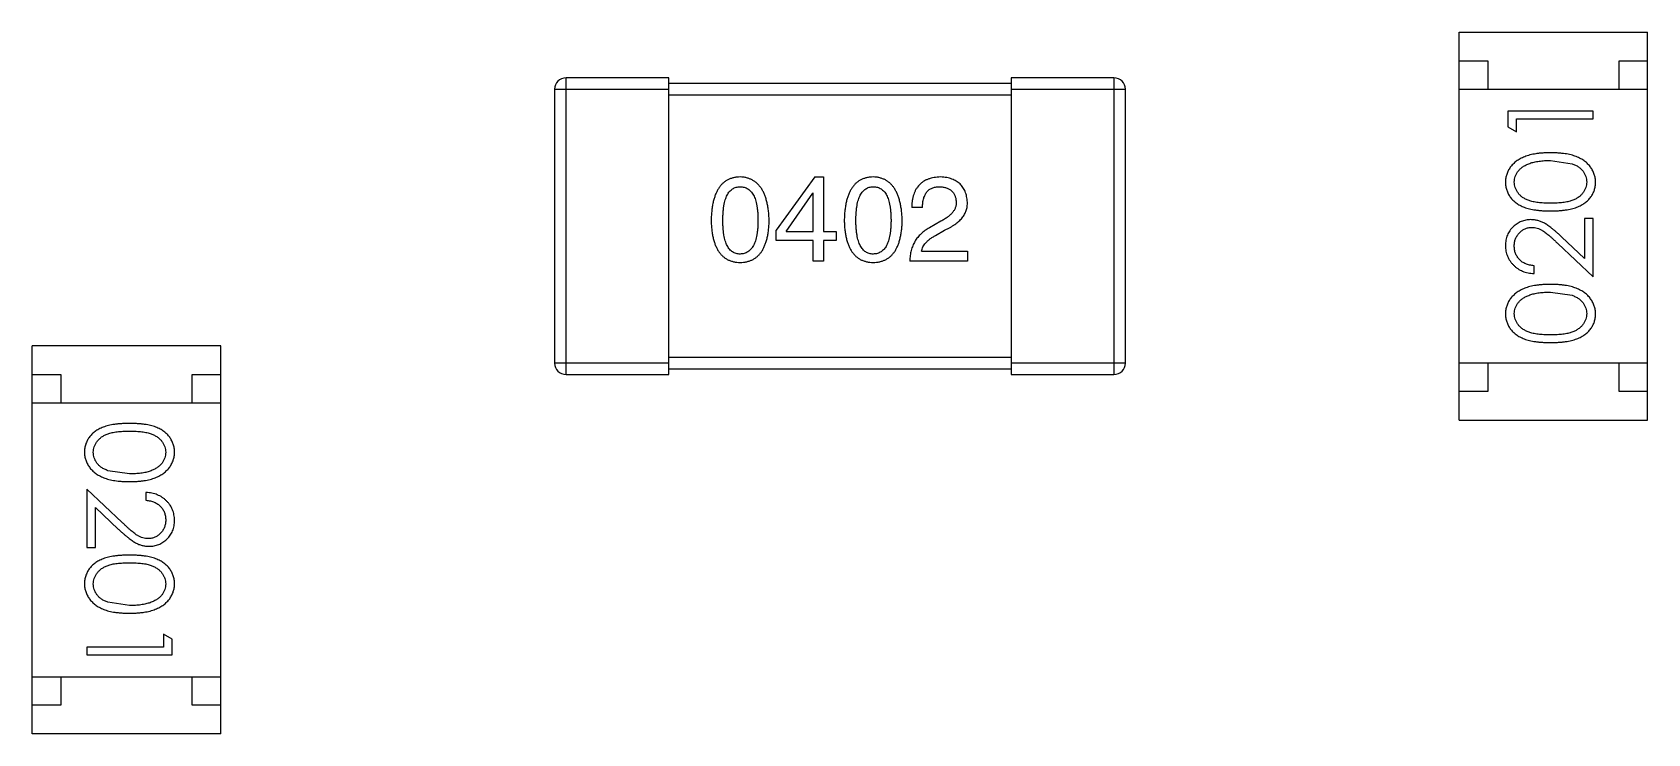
# Model space of a CAD drawing. Header units: inches. Extents: x 4.1 to 94, y -51.8 to -2.2.
# Drawn here: x 77.339 to 80.169, y -33.155 to -31.925 of the extents above; entities that cross this region are included whole.
import ezdxf

# ---------------------------------------------------------------- set-up
doc = ezdxf.new("R2010")
doc.units = ezdxf.units.IN
doc.header["$LTSCALE"] = 1.21
doc.header["$MEASUREMENT"] = 0
doc.layers.get('0').update_dxf_attribs({"linetype": 'CONTINUOUS'})

msp = doc.modelspace()

# ---------------------------------------------------------------- linework, layer by layer
at = {"color": 7, "linetype": 'Continuous'}
for p, q in [((79.8392, -31.9252), (80.1692, -31.9252)), ((79.8392, -32.6052), (79.8392, -31.9252)), ((80.1692, -32.6052), (80.1692, -31.9252)), ((79.8392, -31.9752), (79.8892, -31.9752)), ((79.8892, -31.9752), (79.8892, -32.0252)), ((80.1192, -31.9752), (80.1692, -31.9752)), ((80.1192, -32.0252), (80.1192, -31.9752)), ((78.4542, -32.0051), (78.2742, -32.0051)), ((78.2742, -32.5251), (78.2742, -32.0051)), ((78.4542, -32.5251), (78.4542, -32.0051)), ((79.2342, -32.0051), (79.0542, -32.0051)), ((79.0542, -32.0051), (79.0542, -32.5251)), ((79.2342, -32.0051), (79.2342, -32.5251)), ((78.2542, -32.0251), (78.4542, -32.0251)), ((78.2542, -32.0251), (78.2542, -32.5051)), ((79.0542, -32.0151), (78.4542, -32.0151)), ((78.4542, -32.0351), (79.0542, -32.0351)), ((79.0542, -32.0251), (79.2542, -32.0251)), ((79.2542, -32.5051), (79.2542, -32.0251)), ((80.1692, -32.0252), (79.8392, -32.0252)), ((80.074, -32.0634), (79.924, -32.0634)), ((79.924, -32.0634), (79.924, -32.0911)), ((80.074, -32.0768), (80.074, -32.0634)), ((79.924, -32.0911), (79.9394, -32.0999)), ((79.9394, -32.0768), (80.074, -32.0768)), ((79.9394, -32.0999), (79.9394, -32.0768)), ((79.999, -32.1499), (80.0367, -32.1556)), ((78.7098, -32.1788), (78.6426, -32.2722)), ((78.7098, -32.1788), (78.7253, -32.1788)), ((78.7253, -32.1788), (78.7253, -32.2747)), ((78.6598, -32.2747), (78.7065, -32.2075)), ((78.7073, -32.2075), (78.7065, -32.2075)), ((78.7073, -32.2747), (78.7073, -32.2075)), ((78.8987, -32.2321), (78.8798, -32.2321)), ((78.9306, -32.2566), (78.911, -32.2681)), ((80.074, -32.2518), (80.0586, -32.2518)), ((80.0586, -32.2518), (80.0586, -32.3216)), ((80.074, -32.3537), (80.074, -32.2518)), ((78.6426, -32.2903), (78.6426, -32.2722)), ((78.7073, -32.2903), (78.6426, -32.2903)), ((78.6598, -32.2747), (78.7073, -32.2747)), ((78.7073, -32.3263), (78.7073, -32.2903)), ((78.7253, -32.2747), (78.7475, -32.2747)), ((78.7475, -32.2903), (78.7253, -32.2903)), ((78.7253, -32.2903), (78.7253, -32.3263)), ((78.7475, -32.2747), (78.7475, -32.2903)), ((78.9216, -32.2812), (78.9372, -32.2722)), ((80.0586, -32.3216), (80.0185, -32.2841)), ((78.897, -32.3091), (78.9773, -32.3091)), ((78.9773, -32.3091), (78.9773, -32.3263)), ((80.0119, -32.2956), (80.074, -32.3537)), ((78.7253, -32.3263), (78.7073, -32.3263)), ((78.9773, -32.3263), (78.8765, -32.3263)), ((79.9701, -32.348), (79.9701, -32.3345)), ((79.999, -32.3807), (80.0367, -32.3863)), ((77.6691, -32.475), (77.3391, -32.475)), ((77.3391, -33.155), (77.3391, -32.475)), ((77.6691, -33.155), (77.6691, -32.475)), ((78.4542, -32.5051), (78.2542, -32.5051)), ((79.0542, -32.4951), (78.4542, -32.4951)), ((78.4542, -32.5151), (79.0542, -32.5151)), ((79.2542, -32.5051), (79.0542, -32.5051)), ((80.1692, -32.5052), (79.8392, -32.5052)), ((79.8892, -32.5052), (79.8892, -32.5552)), ((80.1192, -32.5552), (80.1192, -32.5052)), ((77.3391, -32.525), (77.3891, -32.525)), ((77.3891, -32.525), (77.3891, -32.575)), ((77.6191, -32.525), (77.6691, -32.525)), ((77.6191, -32.575), (77.6191, -32.525)), ((78.2742, -32.5251), (78.4542, -32.5251)), ((79.0542, -32.5251), (79.2342, -32.5251)), ((77.3391, -32.575), (77.6691, -32.575)), ((79.8892, -32.5552), (79.8392, -32.5552)), ((80.1692, -32.5552), (80.1192, -32.5552)), ((79.8392, -32.6052), (80.1692, -32.6052)), ((77.5094, -32.6995), (77.4717, -32.6938)), ((77.4965, -32.7846), (77.4344, -32.7264)), ((77.4344, -32.7264), (77.4344, -32.8284)), ((77.5382, -32.7322), (77.5382, -32.7457)), ((77.4498, -32.7586), (77.4898, -32.7961)), ((77.4498, -32.8284), (77.4498, -32.7586)), ((77.4344, -32.8284), (77.4498, -32.8284)), ((77.5094, -32.9303), (77.4717, -32.9246)), ((77.5844, -32.9891), (77.569, -32.9803)), ((77.569, -32.9803), (77.569, -33.0034)), ((77.5844, -33.0168), (77.5844, -32.9891)), ((77.569, -33.0034), (77.4344, -33.0034)), ((77.4344, -33.0034), (77.4344, -33.0168)), ((77.4344, -33.0168), (77.5844, -33.0168)), ((77.3391, -33.055), (77.6691, -33.055)), ((77.3891, -33.055), (77.3891, -33.105)), ((77.6191, -33.105), (77.6191, -33.055)), ((77.3891, -33.105), (77.3391, -33.105)), ((77.6691, -33.105), (77.6191, -33.105)), ((77.6691, -33.155), (77.3391, -33.155))]:
    msp.add_line(p, q, dxfattribs=at)
for centre, start, end in [((78.2742, -32.0251), 90, 180), ((79.2342, -32.0251), 0, 90), ((78.2742, -32.5051), 180, 270), ((79.2342, -32.5051), 270, 0)]:
    msp.add_arc(centre, 0.02, start, end, dxfattribs=at)
for points, knots in [([(79.999, -32.1364), (79.9967, -32.1365), (79.9922, -32.1365), (79.9857, -32.1368), (79.9795, -32.1373), (79.9736, -32.1381), (79.9681, -32.139), (79.963, -32.1402), (79.9583, -32.1416), (79.9538, -32.1432), (79.9498, -32.145), (79.9459, -32.1469), (79.9424, -32.1491), (79.9391, -32.1513), (79.936, -32.1537), (79.9333, -32.1563), (79.9307, -32.159), (79.9285, -32.1619), (79.9265, -32.1649), (79.9248, -32.1679), (79.9234, -32.1711), (79.9222, -32.1744), (79.9212, -32.1777), (79.9206, -32.1811), (79.9202, -32.1846), (79.9201, -32.187), (79.9201, -32.1882)], [0, 0, 0, 0, 0.065278, 0.127205, 0.186168, 0.241675, 0.294115, 0.343609, 0.390387, 0.434463, 0.476646, 0.517002, 0.555936, 0.593716, 0.630057, 0.665601, 0.700745, 0.734917, 0.768681, 0.802087, 0.834849, 0.867433, 0.900138, 0.932806, 0.966212, 1, 1, 1, 1]), ([(79.9355, -32.1878), (79.9356, -32.1861), (79.9358, -32.1828), (79.937, -32.178), (79.9392, -32.1733), (79.9415, -32.1696), (79.9438, -32.1667), (79.9458, -32.1647), (79.948, -32.1627), (79.9505, -32.1609), (79.9532, -32.1592), (79.9561, -32.1577), (79.9593, -32.1562), (79.9627, -32.1549), (79.9664, -32.1537), (79.9703, -32.1527), (79.9745, -32.1518), (79.9789, -32.1511), (79.9836, -32.1506), (79.9885, -32.1501), (79.9936, -32.15), (79.9972, -32.1499), (79.999, -32.1499)], [0, 0, 0, 0, 0.059689, 0.119507, 0.181075, 0.246162, 0.279894, 0.314468, 0.350403, 0.387474, 0.426147, 0.466624, 0.508745, 0.553328, 0.600058, 0.649177, 0.700552, 0.754894, 0.811825, 0.871514, 0.934319, 1, 1, 1, 1]), ([(80.0778, -32.1882), (80.0778, -32.187), (80.0778, -32.1846), (80.0773, -32.1811), (80.0767, -32.1777), (80.0757, -32.1743), (80.0745, -32.1711), (80.0731, -32.1679), (80.0713, -32.1648), (80.0693, -32.1618), (80.0671, -32.1589), (80.0645, -32.1562), (80.0618, -32.1536), (80.0587, -32.1512), (80.0554, -32.1489), (80.0519, -32.1468), (80.0481, -32.1449), (80.044, -32.1431), (80.0396, -32.1415), (80.0349, -32.1402), (80.0298, -32.139), (80.0243, -32.138), (80.0185, -32.1374), (80.0123, -32.1368), (80.0058, -32.1365), (80.0013, -32.1365), (79.999, -32.1364)], [0, 0, 0, 0, 0.033824, 0.067298, 0.10028, 0.133019, 0.165736, 0.198792, 0.232372, 0.266409, 0.301016, 0.336196, 0.371972, 0.408574, 0.446394, 0.485225, 0.525372, 0.567224, 0.611081, 0.65775, 0.70702, 0.759235, 0.814484, 0.873227, 0.934937, 1, 1, 1, 1]), ([(78.5793, -32.1788), (78.5773, -32.1789), (78.5734, -32.179), (78.5678, -32.18), (78.5625, -32.1816), (78.5576, -32.1837), (78.5531, -32.1865), (78.5489, -32.1898), (78.5452, -32.1937), (78.5418, -32.1983), (78.5388, -32.2034), (78.5362, -32.209), (78.534, -32.2153), (78.5321, -32.2221), (78.5306, -32.2295), (78.5295, -32.2375), (78.5287, -32.246), (78.5285, -32.252), (78.5284, -32.255)], [0, 0, 0, 0, 0.057911, 0.113262, 0.165956, 0.217443, 0.268511, 0.319665, 0.372, 0.426129, 0.483365, 0.543779, 0.607756, 0.676562, 0.749704, 0.827713, 0.911177, 1, 1, 1, 1]), ([(78.6301, -32.255), (78.6299, -32.252), (78.6297, -32.2461), (78.6288, -32.2377), (78.6276, -32.2298), (78.6261, -32.2224), (78.6242, -32.2156), (78.6219, -32.2094), (78.6193, -32.2038), (78.6163, -32.1987), (78.6129, -32.1942), (78.6092, -32.1902), (78.6051, -32.1868), (78.6006, -32.184), (78.5958, -32.1819), (78.5906, -32.1802), (78.585, -32.1791), (78.5812, -32.1789), (78.5793, -32.1788)], [0, 0, 0, 0, 0.088475, 0.171606, 0.249595, 0.322626, 0.391327, 0.455765, 0.516374, 0.573675, 0.628522, 0.681161, 0.732559, 0.783563, 0.83504, 0.887639, 0.942585, 1, 1, 1, 1]), ([(78.8124, -32.1788), (78.8104, -32.1789), (78.8065, -32.179), (78.8009, -32.18), (78.7957, -32.1816), (78.7908, -32.1837), (78.7862, -32.1865), (78.7821, -32.1898), (78.7783, -32.1937), (78.775, -32.1983), (78.772, -32.2034), (78.7694, -32.209), (78.7671, -32.2153), (78.7653, -32.2221), (78.7638, -32.2295), (78.7627, -32.2375), (78.7619, -32.246), (78.7617, -32.252), (78.7616, -32.255)], [0, 0, 0, 0, 0.057911, 0.113262, 0.165956, 0.217443, 0.268511, 0.319665, 0.372, 0.426129, 0.483365, 0.543779, 0.607756, 0.676562, 0.749704, 0.827713, 0.911177, 1, 1, 1, 1]), ([(78.8632, -32.255), (78.8631, -32.252), (78.8628, -32.2461), (78.862, -32.2377), (78.8608, -32.2298), (78.8592, -32.2224), (78.8573, -32.2156), (78.8551, -32.2094), (78.8524, -32.2038), (78.8494, -32.1987), (78.8461, -32.1942), (78.8423, -32.1902), (78.8382, -32.1868), (78.8338, -32.184), (78.8289, -32.1819), (78.8237, -32.1802), (78.8182, -32.1791), (78.8144, -32.1789), (78.8124, -32.1788)], [0, 0, 0, 0, 0.088475, 0.171606, 0.249595, 0.322626, 0.391327, 0.455765, 0.516374, 0.573675, 0.628522, 0.681161, 0.732559, 0.783563, 0.83504, 0.887639, 0.942585, 1, 1, 1, 1]), ([(78.9306, -32.1788), (78.9286, -32.1789), (78.9247, -32.1791), (78.919, -32.1799), (78.9137, -32.181), (78.9087, -32.1826), (78.9042, -32.1846), (78.9, -32.1869), (78.8962, -32.1897), (78.8929, -32.1929), (78.8899, -32.1964), (78.8872, -32.2004), (78.885, -32.2047), (78.8832, -32.2094), (78.8817, -32.2145), (78.8807, -32.22), (78.88, -32.2259), (78.8799, -32.23), (78.8798, -32.2321)], [0, 0, 0, 0, 0.07282, 0.141057, 0.2062, 0.267672, 0.326735, 0.383519, 0.439188, 0.494454, 0.549628, 0.605958, 0.66397, 0.72402, 0.787502, 0.854127, 0.925065, 1, 1, 1, 1]), ([(78.9773, -32.223), (78.9772, -32.2213), (78.9769, -32.218), (78.9761, -32.2133), (78.975, -32.2088), (78.9736, -32.2046), (78.9718, -32.2008), (78.9697, -32.1972), (78.9673, -32.1939), (78.9645, -32.191), (78.9614, -32.1884), (78.9579, -32.1861), (78.9542, -32.1841), (78.9501, -32.1824), (78.9457, -32.181), (78.941, -32.1799), (78.9359, -32.1792), (78.9324, -32.1789), (78.9306, -32.1788)], [0, 0, 0, 0, 0.070688, 0.137741, 0.201612, 0.262778, 0.321223, 0.378455, 0.434411, 0.490146, 0.546362, 0.603392, 0.662208, 0.723401, 0.787372, 0.85442, 0.925153, 1, 1, 1, 1]), ([(80.0367, -32.1556), (80.0377, -32.156), (80.0398, -32.1567), (80.0427, -32.1581), (80.0454, -32.1595), (80.048, -32.1611), (80.0503, -32.1629), (80.0524, -32.1647), (80.0543, -32.1667), (80.0566, -32.1695), (80.0589, -32.1732), (80.0609, -32.1779), (80.0622, -32.1828), (80.0624, -32.1861), (80.0624, -32.1878)], [0, 0, 0, 0, 0.075949, 0.148549, 0.218996, 0.286119, 0.351826, 0.416074, 0.478265, 0.540325, 0.660405, 0.774606, 0.887187, 1, 1, 1, 1]), ([(78.5489, -32.255), (78.549, -32.2526), (78.549, -32.248), (78.5494, -32.2413), (78.5499, -32.2351), (78.5507, -32.2293), (78.5518, -32.224), (78.5531, -32.2191), (78.5546, -32.2147), (78.5564, -32.2108), (78.5584, -32.2073), (78.5607, -32.2043), (78.5632, -32.2017), (78.5659, -32.1996), (78.5689, -32.198), (78.5722, -32.1968), (78.5756, -32.1961), (78.578, -32.196), (78.5793, -32.196)], [0, 0, 0, 0, 0.096452, 0.187278, 0.271765, 0.350519, 0.423437, 0.491321, 0.554011, 0.612224, 0.666281, 0.717003, 0.764884, 0.811423, 0.856783, 0.902993, 0.950236, 1, 1, 1, 1]), ([(78.5793, -32.196), (78.5805, -32.196), (78.583, -32.1961), (78.5865, -32.1968), (78.5899, -32.198), (78.593, -32.1996), (78.5958, -32.2017), (78.5983, -32.2043), (78.6006, -32.2073), (78.6027, -32.2108), (78.6046, -32.2147), (78.6061, -32.2191), (78.6074, -32.224), (78.6085, -32.2293), (78.6094, -32.2351), (78.61, -32.2413), (78.6103, -32.248), (78.6104, -32.2526), (78.6104, -32.255)], [0, 0, 0, 0, 0.050604, 0.098688, 0.145699, 0.191791, 0.238625, 0.286717, 0.337546, 0.391814, 0.449755, 0.512106, 0.579685, 0.652048, 0.730262, 0.814146, 0.904281, 1, 1, 1, 1]), ([(78.7821, -32.255), (78.7821, -32.2526), (78.7821, -32.248), (78.7825, -32.2413), (78.7831, -32.2351), (78.7839, -32.2293), (78.785, -32.224), (78.7862, -32.2191), (78.7878, -32.2147), (78.7896, -32.2108), (78.7916, -32.2073), (78.7938, -32.2043), (78.7963, -32.2017), (78.7991, -32.1996), (78.8021, -32.198), (78.8053, -32.1968), (78.8088, -32.1961), (78.8112, -32.196), (78.8124, -32.196)], [0, 0, 0, 0, 0.096452, 0.187278, 0.271765, 0.350519, 0.423437, 0.491321, 0.554011, 0.612224, 0.666281, 0.717003, 0.764884, 0.811423, 0.856783, 0.902993, 0.950236, 1, 1, 1, 1]), ([(78.8124, -32.196), (78.8137, -32.196), (78.8161, -32.1961), (78.8197, -32.1968), (78.823, -32.198), (78.8261, -32.1996), (78.8289, -32.2017), (78.8315, -32.2043), (78.8338, -32.2073), (78.8359, -32.2108), (78.8377, -32.2147), (78.8393, -32.2191), (78.8406, -32.224), (78.8417, -32.2293), (78.8425, -32.2351), (78.8431, -32.2413), (78.8435, -32.248), (78.8435, -32.2526), (78.8436, -32.255)], [0, 0, 0, 0, 0.050604, 0.098688, 0.145699, 0.191791, 0.238625, 0.286717, 0.337546, 0.391814, 0.449755, 0.512106, 0.579685, 0.652048, 0.730262, 0.814146, 0.904281, 1, 1, 1, 1]), ([(78.8987, -32.2321), (78.8987, -32.2306), (78.8988, -32.2278), (78.8992, -32.2237), (78.8999, -32.2199), (78.9007, -32.2163), (78.9019, -32.2131), (78.9031, -32.2101), (78.9046, -32.2074), (78.9064, -32.205), (78.9083, -32.2028), (78.9105, -32.201), (78.9129, -32.1995), (78.9156, -32.1982), (78.9184, -32.1972), (78.9215, -32.1965), (78.9247, -32.1961), (78.927, -32.196), (78.9282, -32.196)], [0, 0, 0, 0, 0.082594, 0.15978, 0.232961, 0.301462, 0.365595, 0.426678, 0.484662, 0.540809, 0.595146, 0.648401, 0.702272, 0.757102, 0.813447, 0.872233, 0.934055, 1, 1, 1, 1]), ([(78.9282, -32.196), (78.9293, -32.1961), (78.9315, -32.1962), (78.9347, -32.1965), (78.9376, -32.1971), (78.9404, -32.1979), (78.943, -32.1989), (78.9454, -32.2), (78.9475, -32.2014), (78.9495, -32.2029), (78.9512, -32.2047), (78.9528, -32.2066), (78.9541, -32.2087), (78.9553, -32.2111), (78.9562, -32.2136), (78.9569, -32.2163), (78.9574, -32.2192), (78.9576, -32.2212), (78.9577, -32.2222)], [0, 0, 0, 0, 0.076112, 0.148436, 0.216883, 0.281466, 0.34298, 0.402356, 0.459881, 0.51546, 0.571111, 0.62658, 0.683162, 0.741007, 0.801404, 0.863825, 0.930544, 1, 1, 1, 1]), ([(79.9201, -32.1882), (79.9201, -32.1894), (79.9202, -32.1917), (79.9206, -32.1952), (79.9212, -32.1985), (79.9222, -32.2018), (79.9233, -32.2051), (79.9248, -32.2082), (79.9265, -32.2112), (79.9285, -32.2142), (79.9307, -32.217), (79.9331, -32.2196), (79.9359, -32.2221), (79.9388, -32.2244), (79.942, -32.2266), (79.9455, -32.2286), (79.9492, -32.2304), (79.9531, -32.2321), (79.9574, -32.2336), (79.9621, -32.2349), (79.9673, -32.236), (79.9728, -32.2368), (79.9788, -32.2375), (79.9851, -32.238), (79.992, -32.2383), (79.9966, -32.2383), (79.999, -32.2384)], [0, 0, 0, 0, 0.033742, 0.066533, 0.099153, 0.13154, 0.164087, 0.196563, 0.229707, 0.263315, 0.297504, 0.331686, 0.366482, 0.4021, 0.438958, 0.476748, 0.515985, 0.556589, 0.599519, 0.645765, 0.695487, 0.748721, 0.805687, 0.866754, 0.931405, 1, 1, 1, 1]), ([(79.999, -32.2249), (79.997, -32.2249), (79.993, -32.2249), (79.9874, -32.2246), (79.9821, -32.2243), (79.9772, -32.2238), (79.9727, -32.2232), (79.9685, -32.2223), (79.9648, -32.2214), (79.9614, -32.2203), (79.9583, -32.2191), (79.9553, -32.2177), (79.9526, -32.2162), (79.9501, -32.2146), (79.9478, -32.2129), (79.9457, -32.211), (79.9437, -32.2089), (79.9415, -32.2061), (79.9391, -32.2023), (79.937, -32.1976), (79.9358, -32.1927), (79.9356, -32.1894), (79.9355, -32.1878)], [0, 0, 0, 0, 0.073302, 0.142286, 0.206253, 0.266017, 0.321612, 0.372532, 0.419497, 0.462398, 0.502825, 0.541489, 0.579034, 0.615143, 0.650298, 0.684912, 0.718701, 0.752189, 0.817245, 0.879117, 0.939613, 1, 1, 1, 1]), ([(80.0624, -32.1878), (80.0623, -32.1894), (80.0622, -32.1927), (80.0609, -32.1976), (80.0588, -32.2023), (80.0564, -32.2061), (80.0541, -32.2089), (80.0522, -32.211), (80.0501, -32.2129), (80.0477, -32.2147), (80.0452, -32.2163), (80.0425, -32.2178), (80.0396, -32.2191), (80.0365, -32.2204), (80.0331, -32.2215), (80.0293, -32.2224), (80.0252, -32.2231), (80.0207, -32.2238), (80.0158, -32.2243), (80.0105, -32.2246), (80.0049, -32.2249), (80.001, -32.2249), (79.999, -32.2249)], [0, 0, 0, 0, 0.060034, 0.120278, 0.182348, 0.247919, 0.281641, 0.315701, 0.350322, 0.385703, 0.421819, 0.459196, 0.497866, 0.538301, 0.58121, 0.628183, 0.679403, 0.734699, 0.794074, 0.858416, 0.927049, 1, 1, 1, 1]), ([(79.999, -32.2384), (80.0014, -32.2383), (80.0061, -32.2383), (80.0128, -32.238), (80.0192, -32.2375), (80.0251, -32.2368), (80.0306, -32.2359), (80.0358, -32.2348), (80.0405, -32.2335), (80.0449, -32.232), (80.0489, -32.2303), (80.0526, -32.2284), (80.056, -32.2264), (80.0592, -32.2243), (80.0622, -32.222), (80.0649, -32.2195), (80.0674, -32.2168), (80.0696, -32.214), (80.0715, -32.2111), (80.0732, -32.2081), (80.0747, -32.205), (80.0758, -32.2018), (80.0767, -32.1985), (80.0773, -32.1952), (80.0778, -32.1917), (80.0778, -32.1894), (80.0778, -32.1882)], [0, 0, 0, 0, 0.068113, 0.132564, 0.193427, 0.250218, 0.303569, 0.353576, 0.400235, 0.443586, 0.484619, 0.524292, 0.56238, 0.599049, 0.63494, 0.669782, 0.704009, 0.737842, 0.771098, 0.803896, 0.836415, 0.868639, 0.900715, 0.933378, 0.966213, 1, 1, 1, 1]), ([(78.9577, -32.2222), (78.9577, -32.223), (78.9578, -32.2246), (78.9577, -32.2271), (78.9572, -32.2294), (78.9567, -32.2318), (78.9557, -32.2341), (78.9547, -32.2363), (78.9533, -32.2385), (78.9517, -32.2407), (78.9499, -32.2429), (78.9479, -32.2449), (78.9456, -32.247), (78.9431, -32.249), (78.9403, -32.251), (78.9373, -32.2529), (78.9341, -32.2548), (78.9318, -32.256), (78.9306, -32.2566)], [0, 0, 0, 0, 0.052237, 0.103888, 0.155485, 0.207395, 0.259864, 0.31356, 0.369176, 0.4266, 0.486836, 0.550048, 0.61567, 0.685271, 0.75824, 0.834614, 0.915635, 1, 1, 1, 1]), ([(78.9372, -32.2722), (78.9389, -32.2714), (78.9422, -32.2699), (78.9469, -32.2674), (78.9513, -32.2648), (78.9553, -32.2622), (78.959, -32.2594), (78.9624, -32.2566), (78.9654, -32.2536), (78.9681, -32.2506), (78.9705, -32.2474), (78.9725, -32.2442), (78.9742, -32.2409), (78.9755, -32.2375), (78.9765, -32.234), (78.9771, -32.2304), (78.9774, -32.2268), (78.9774, -32.2243), (78.9773, -32.223)], [0, 0, 0, 0, 0.082731, 0.161257, 0.236138, 0.307554, 0.375712, 0.440848, 0.502916, 0.562567, 0.619798, 0.675716, 0.73039, 0.78386, 0.837315, 0.890547, 0.944917, 1, 1, 1, 1]), ([(78.5284, -32.255), (78.5285, -32.258), (78.5287, -32.2637), (78.5295, -32.272), (78.5306, -32.2797), (78.5321, -32.2868), (78.534, -32.2935), (78.5362, -32.2995), (78.5388, -32.305), (78.5419, -32.3099), (78.5452, -32.3143), (78.5489, -32.3181), (78.5531, -32.3213), (78.5576, -32.324), (78.5625, -32.326), (78.5678, -32.3276), (78.5734, -32.3285), (78.5773, -32.3287), (78.5793, -32.3288)], [0, 0, 0, 0, 0.087693, 0.170223, 0.247496, 0.319826, 0.387768, 0.451403, 0.511459, 0.568358, 0.622671, 0.675251, 0.726739, 0.778422, 0.830759, 0.884394, 0.940865, 1, 1, 1, 1]), ([(78.5793, -32.314), (78.578, -32.314), (78.5756, -32.3139), (78.5722, -32.3132), (78.5689, -32.3121), (78.5659, -32.3104), (78.5632, -32.3083), (78.5607, -32.3057), (78.5584, -32.3027), (78.5564, -32.2992), (78.5546, -32.2953), (78.5531, -32.2909), (78.5518, -32.286), (78.5507, -32.2807), (78.5499, -32.2749), (78.5494, -32.2687), (78.549, -32.262), (78.549, -32.2574), (78.5489, -32.255)], [0, 0, 0, 0, 0.049766, 0.097012, 0.143225, 0.188786, 0.235079, 0.282962, 0.333687, 0.387747, 0.445963, 0.508657, 0.576545, 0.649868, 0.72822, 0.812712, 0.903543, 1, 1, 1, 1]), ([(78.5793, -32.3288), (78.5812, -32.3287), (78.5851, -32.3285), (78.5908, -32.3276), (78.596, -32.326), (78.6009, -32.324), (78.6054, -32.3213), (78.6096, -32.3181), (78.6133, -32.3143), (78.6167, -32.3099), (78.6197, -32.305), (78.6223, -32.2995), (78.6245, -32.2935), (78.6264, -32.2868), (78.6279, -32.2797), (78.629, -32.272), (78.6298, -32.2637), (78.63, -32.258), (78.6301, -32.255)], [0, 0, 0, 0, 0.059134, 0.115603, 0.169236, 0.221572, 0.273254, 0.32474, 0.377319, 0.431815, 0.488555, 0.548609, 0.612242, 0.680182, 0.75251, 0.829782, 0.91231, 1, 1, 1, 1]), ([(78.6104, -32.255), (78.6104, -32.2574), (78.6103, -32.2619), (78.61, -32.2685), (78.6094, -32.2747), (78.6085, -32.2804), (78.6075, -32.2857), (78.6061, -32.2905), (78.6046, -32.2949), (78.6027, -32.2988), (78.6007, -32.3023), (78.5983, -32.3053), (78.5958, -32.308), (78.5929, -32.3101), (78.5899, -32.3118), (78.5865, -32.313), (78.583, -32.3138), (78.5805, -32.3139), (78.5793, -32.314)], [0, 0, 0, 0, 0.094834, 0.184067, 0.267029, 0.344713, 0.417334, 0.484367, 0.546941, 0.604717, 0.65953, 0.710539, 0.759381, 0.806382, 0.853027, 0.900623, 0.949121, 1, 1, 1, 1]), ([(78.7616, -32.255), (78.7617, -32.258), (78.7619, -32.2637), (78.7627, -32.272), (78.7638, -32.2797), (78.7653, -32.2868), (78.7671, -32.2935), (78.7694, -32.2995), (78.772, -32.305), (78.775, -32.3099), (78.7783, -32.3143), (78.7821, -32.3181), (78.7862, -32.3213), (78.7908, -32.324), (78.7957, -32.326), (78.8009, -32.3276), (78.8065, -32.3285), (78.8104, -32.3287), (78.8124, -32.3288)], [0, 0, 0, 0, 0.087693, 0.170223, 0.247496, 0.319826, 0.387768, 0.451403, 0.511459, 0.568358, 0.622671, 0.675251, 0.726739, 0.778422, 0.830759, 0.884394, 0.940865, 1, 1, 1, 1]), ([(78.8124, -32.314), (78.8112, -32.314), (78.8088, -32.3139), (78.8053, -32.3132), (78.8021, -32.3121), (78.7991, -32.3104), (78.7963, -32.3083), (78.7938, -32.3057), (78.7916, -32.3027), (78.7896, -32.2992), (78.7878, -32.2953), (78.7862, -32.2909), (78.785, -32.286), (78.7839, -32.2807), (78.7831, -32.2749), (78.7825, -32.2687), (78.7821, -32.262), (78.7821, -32.2574), (78.7821, -32.255)], [0, 0, 0, 0, 0.049766, 0.097012, 0.143225, 0.188786, 0.235079, 0.282962, 0.333687, 0.387747, 0.445963, 0.508657, 0.576545, 0.649868, 0.72822, 0.812712, 0.903543, 1, 1, 1, 1]), ([(78.8436, -32.255), (78.8435, -32.2574), (78.8435, -32.2619), (78.8431, -32.2685), (78.8425, -32.2747), (78.8417, -32.2804), (78.8406, -32.2857), (78.8393, -32.2905), (78.8377, -32.2949), (78.8359, -32.2988), (78.8338, -32.3023), (78.8315, -32.3053), (78.8289, -32.308), (78.8261, -32.3101), (78.823, -32.3118), (78.8197, -32.313), (78.8161, -32.3138), (78.8137, -32.3139), (78.8124, -32.314)], [0, 0, 0, 0, 0.094834, 0.184067, 0.267029, 0.344713, 0.417334, 0.484367, 0.546941, 0.604717, 0.65953, 0.710539, 0.759381, 0.806382, 0.853027, 0.900623, 0.949121, 1, 1, 1, 1]), ([(78.8124, -32.3288), (78.8144, -32.3287), (78.8183, -32.3285), (78.8239, -32.3276), (78.8292, -32.326), (78.8341, -32.324), (78.8386, -32.3213), (78.8427, -32.3181), (78.8465, -32.3143), (78.8499, -32.3099), (78.8528, -32.305), (78.8554, -32.2995), (78.8577, -32.2935), (78.8595, -32.2868), (78.8611, -32.2797), (78.8622, -32.272), (78.8629, -32.2637), (78.8631, -32.258), (78.8632, -32.255)], [0, 0, 0, 0, 0.059134, 0.115603, 0.169236, 0.221572, 0.273254, 0.32474, 0.377319, 0.431815, 0.488555, 0.548609, 0.612242, 0.680182, 0.75251, 0.829782, 0.91231, 1, 1, 1, 1]), ([(79.9647, -32.2537), (79.9632, -32.2538), (79.9603, -32.2539), (79.956, -32.2544), (79.9519, -32.2555), (79.9478, -32.2568), (79.944, -32.2586), (79.9403, -32.2608), (79.9367, -32.2633), (79.9334, -32.2662), (79.9302, -32.2694), (79.9276, -32.273), (79.9253, -32.2767), (79.9233, -32.2807), (79.9219, -32.285), (79.9209, -32.2895), (79.9202, -32.2942), (79.9202, -32.2974), (79.9201, -32.2991)], [0, 0, 0, 0, 0.06271, 0.123347, 0.183401, 0.242828, 0.302097, 0.36242, 0.423725, 0.487032, 0.550491, 0.612709, 0.674265, 0.73617, 0.799211, 0.863483, 0.930525, 1, 1, 1, 1]), ([(80.0185, -32.2841), (80.017, -32.2827), (80.014, -32.2799), (80.0097, -32.2759), (80.0055, -32.2724), (80.0017, -32.2692), (79.998, -32.2663), (79.9946, -32.2639), (79.9915, -32.2618), (79.9877, -32.2594), (79.9829, -32.2571), (79.977, -32.2552), (79.9709, -32.254), (79.9668, -32.2538), (79.9647, -32.2537)], [0, 0, 0, 0, 0.09953, 0.192079, 0.277712, 0.357454, 0.429648, 0.495771, 0.555538, 0.608657, 0.707578, 0.804328, 0.901298, 1, 1, 1, 1]), ([(78.911, -32.2681), (78.9096, -32.2689), (78.9069, -32.2704), (78.9031, -32.2729), (78.8995, -32.2756), (78.8962, -32.2785), (78.8931, -32.2815), (78.8903, -32.2847), (78.8878, -32.2881), (78.8855, -32.2917), (78.8835, -32.2954), (78.8817, -32.2993), (78.8802, -32.3034), (78.8789, -32.3076), (78.8779, -32.3121), (78.8772, -32.3167), (78.8767, -32.3214), (78.8766, -32.3247), (78.8765, -32.3263)], [0, 0, 0, 0, 0.065828, 0.130094, 0.192451, 0.254037, 0.313974, 0.373757, 0.433048, 0.492243, 0.551902, 0.611758, 0.672678, 0.734814, 0.798569, 0.863693, 0.930488, 1, 1, 1, 1]), ([(78.897, -32.3091), (78.8973, -32.3078), (78.8978, -32.3052), (78.8994, -32.3014), (78.9016, -32.2977), (78.9044, -32.2942), (78.9078, -32.2908), (78.9118, -32.2874), (78.9165, -32.2842), (78.9199, -32.2823), (78.9216, -32.2812)], [0, 0, 0, 0, 0.103034, 0.208166, 0.318255, 0.434664, 0.559728, 0.695394, 0.841708, 1, 1, 1, 1]), ([(79.9355, -32.2997), (79.9355, -32.2986), (79.9356, -32.2964), (79.936, -32.2932), (79.9367, -32.2901), (79.9377, -32.2871), (79.939, -32.2843), (79.9405, -32.2816), (79.9424, -32.279), (79.9445, -32.2766), (79.9467, -32.2744), (79.9492, -32.2725), (79.9517, -32.2709), (79.9543, -32.2695), (79.9571, -32.2685), (79.9599, -32.2678), (79.9629, -32.2673), (79.9649, -32.2672), (79.9659, -32.2672)], [0, 0, 0, 0, 0.068027, 0.133505, 0.19695, 0.26027, 0.322741, 0.384982, 0.448465, 0.513424, 0.578224, 0.640011, 0.700094, 0.760067, 0.819012, 0.877878, 0.938035, 1, 1, 1, 1]), ([(79.9659, -32.2672), (79.9675, -32.2673), (79.9708, -32.2674), (79.9756, -32.2684), (79.9802, -32.2701), (79.984, -32.2721), (79.9871, -32.2742), (79.9898, -32.276), (79.9928, -32.2784), (79.996, -32.281), (79.9996, -32.2841), (80.0034, -32.2876), (80.0076, -32.2914), (80.0104, -32.2942), (80.0119, -32.2956)], [0, 0, 0, 0, 0.088014, 0.174976, 0.2638, 0.355443, 0.406413, 0.465519, 0.533076, 0.609353, 0.693899, 0.787171, 0.889197, 1, 1, 1, 1]), ([(79.9201, -32.2991), (79.9202, -32.3007), (79.9202, -32.304), (79.9209, -32.3089), (79.922, -32.3135), (79.9235, -32.3179), (79.9256, -32.3221), (79.928, -32.3261), (79.9308, -32.33), (79.9341, -32.3335), (79.9377, -32.3368), (79.9416, -32.3397), (79.9458, -32.3421), (79.9502, -32.3441), (79.9548, -32.3458), (79.9597, -32.3469), (79.9648, -32.3477), (79.9683, -32.3479), (79.9701, -32.348)], [0, 0, 0, 0, 0.06445, 0.126725, 0.187421, 0.247417, 0.306749, 0.366595, 0.427749, 0.490235, 0.553031, 0.614805, 0.676505, 0.738096, 0.801021, 0.864897, 0.931209, 1, 1, 1, 1]), ([(79.9701, -32.3345), (79.9688, -32.3344), (79.9662, -32.3341), (79.9624, -32.3334), (79.9589, -32.3324), (79.9555, -32.3312), (79.9524, -32.3297), (79.9496, -32.328), (79.9469, -32.326), (79.9446, -32.3237), (79.9424, -32.3212), (79.9406, -32.3186), (79.939, -32.3158), (79.9377, -32.3129), (79.9367, -32.3098), (79.936, -32.3066), (79.9356, -32.3032), (79.9355, -32.3009), (79.9355, -32.2997)], [0, 0, 0, 0, 0.073648, 0.143686, 0.210962, 0.275557, 0.338064, 0.399311, 0.4594, 0.51934, 0.579024, 0.637809, 0.695959, 0.754122, 0.813113, 0.873453, 0.935561, 1, 1, 1, 1]), ([(79.999, -32.3672), (79.9967, -32.3672), (79.9922, -32.3673), (79.9857, -32.3676), (79.9795, -32.3681), (79.9736, -32.3689), (79.9681, -32.3698), (79.963, -32.371), (79.9583, -32.3724), (79.9538, -32.374), (79.9498, -32.3758), (79.9459, -32.3777), (79.9424, -32.3798), (79.9391, -32.3821), (79.936, -32.3845), (79.9333, -32.3871), (79.9307, -32.3898), (79.9285, -32.3926), (79.9265, -32.3956), (79.9248, -32.3987), (79.9234, -32.4019), (79.9222, -32.4051), (79.9212, -32.4085), (79.9206, -32.4119), (79.9202, -32.4154), (79.9201, -32.4178), (79.9201, -32.419)], [0, 0, 0, 0, 0.065278, 0.127205, 0.186168, 0.241675, 0.294115, 0.343609, 0.390387, 0.434463, 0.476646, 0.517002, 0.555936, 0.593716, 0.630057, 0.665601, 0.700745, 0.734917, 0.768681, 0.802087, 0.834849, 0.867433, 0.900138, 0.932806, 0.966212, 1, 1, 1, 1]), ([(80.0778, -32.419), (80.0778, -32.4178), (80.0778, -32.4154), (80.0773, -32.4119), (80.0767, -32.4085), (80.0757, -32.4051), (80.0745, -32.4019), (80.0731, -32.3987), (80.0713, -32.3956), (80.0693, -32.3925), (80.0671, -32.3897), (80.0645, -32.3869), (80.0618, -32.3843), (80.0587, -32.3819), (80.0554, -32.3797), (80.0519, -32.3776), (80.0481, -32.3757), (80.044, -32.3739), (80.0396, -32.3723), (80.0349, -32.371), (80.0298, -32.3698), (80.0243, -32.3688), (80.0185, -32.3681), (80.0123, -32.3676), (80.0058, -32.3673), (80.0013, -32.3672), (79.999, -32.3672)], [0, 0, 0, 0, 0.033824, 0.067298, 0.10028, 0.133019, 0.165736, 0.198792, 0.232372, 0.266409, 0.301016, 0.336196, 0.371972, 0.408574, 0.446394, 0.485225, 0.525372, 0.567224, 0.611081, 0.65775, 0.70702, 0.759235, 0.814484, 0.873227, 0.934937, 1, 1, 1, 1]), ([(79.9355, -32.4185), (79.9356, -32.4169), (79.9358, -32.4136), (79.937, -32.4088), (79.9392, -32.4041), (79.9415, -32.4003), (79.9438, -32.3975), (79.9458, -32.3954), (79.948, -32.3935), (79.9505, -32.3917), (79.9532, -32.39), (79.9561, -32.3884), (79.9593, -32.387), (79.9627, -32.3857), (79.9664, -32.3845), (79.9703, -32.3834), (79.9745, -32.3826), (79.9789, -32.3819), (79.9836, -32.3814), (79.9885, -32.3809), (79.9936, -32.3807), (79.9972, -32.3807), (79.999, -32.3807)], [0, 0, 0, 0, 0.059689, 0.119507, 0.181075, 0.246162, 0.279894, 0.314468, 0.350403, 0.387474, 0.426147, 0.466624, 0.508745, 0.553328, 0.600058, 0.649177, 0.700552, 0.754894, 0.811825, 0.871514, 0.934319, 1, 1, 1, 1]), ([(80.0367, -32.3863), (80.0377, -32.3867), (80.0398, -32.3875), (80.0427, -32.3888), (80.0454, -32.3903), (80.048, -32.3919), (80.0503, -32.3936), (80.0524, -32.3955), (80.0543, -32.3975), (80.0566, -32.4003), (80.0589, -32.404), (80.0609, -32.4087), (80.0622, -32.4135), (80.0624, -32.4169), (80.0624, -32.4185)], [0, 0, 0, 0, 0.075949, 0.148549, 0.218996, 0.286119, 0.351826, 0.416074, 0.478265, 0.540325, 0.660405, 0.774606, 0.887187, 1, 1, 1, 1]), ([(79.9201, -32.419), (79.9201, -32.4202), (79.9202, -32.4225), (79.9206, -32.4259), (79.9212, -32.4293), (79.9222, -32.4326), (79.9233, -32.4358), (79.9248, -32.4389), (79.9265, -32.442), (79.9285, -32.4449), (79.9307, -32.4477), (79.9331, -32.4504), (79.9359, -32.4529), (79.9388, -32.4552), (79.942, -32.4573), (79.9455, -32.4594), (79.9492, -32.4612), (79.9531, -32.4629), (79.9574, -32.4643), (79.9621, -32.4656), (79.9673, -32.4667), (79.9728, -32.4676), (79.9788, -32.4683), (79.9851, -32.4688), (79.992, -32.4691), (79.9966, -32.4691), (79.999, -32.4691)], [0, 0, 0, 0, 0.033742, 0.066533, 0.099153, 0.13154, 0.164087, 0.196563, 0.229707, 0.263315, 0.297504, 0.331686, 0.366482, 0.4021, 0.438958, 0.476748, 0.515985, 0.556589, 0.599519, 0.645765, 0.695487, 0.748721, 0.805687, 0.866754, 0.931405, 1, 1, 1, 1]), ([(79.999, -32.4557), (79.997, -32.4557), (79.993, -32.4557), (79.9874, -32.4554), (79.9821, -32.4551), (79.9772, -32.4545), (79.9727, -32.4539), (79.9685, -32.4531), (79.9648, -32.4522), (79.9614, -32.4511), (79.9583, -32.4499), (79.9553, -32.4485), (79.9526, -32.447), (79.9501, -32.4454), (79.9478, -32.4436), (79.9457, -32.4417), (79.9437, -32.4397), (79.9415, -32.4369), (79.9391, -32.4331), (79.937, -32.4284), (79.9358, -32.4235), (79.9356, -32.4202), (79.9355, -32.4185)], [0, 0, 0, 0, 0.073302, 0.142286, 0.206253, 0.266017, 0.321612, 0.372532, 0.419497, 0.462398, 0.502825, 0.541489, 0.579034, 0.615143, 0.650298, 0.684912, 0.718701, 0.752189, 0.817245, 0.879117, 0.939613, 1, 1, 1, 1]), ([(80.0624, -32.4185), (80.0623, -32.4202), (80.0622, -32.4235), (80.0609, -32.4284), (80.0588, -32.4331), (80.0564, -32.4369), (80.0541, -32.4397), (80.0522, -32.4418), (80.0501, -32.4437), (80.0477, -32.4454), (80.0452, -32.4471), (80.0425, -32.4485), (80.0396, -32.4499), (80.0365, -32.4511), (80.0331, -32.4522), (80.0293, -32.4531), (80.0252, -32.4539), (80.0207, -32.4546), (80.0158, -32.455), (80.0105, -32.4554), (80.0049, -32.4557), (80.001, -32.4557), (79.999, -32.4557)], [0, 0, 0, 0, 0.060034, 0.120278, 0.182348, 0.247919, 0.281641, 0.315701, 0.350322, 0.385703, 0.421819, 0.459196, 0.497866, 0.538301, 0.58121, 0.628183, 0.679403, 0.734699, 0.794074, 0.858416, 0.927049, 1, 1, 1, 1]), ([(79.999, -32.4691), (80.0014, -32.4691), (80.0061, -32.4691), (80.0128, -32.4688), (80.0192, -32.4683), (80.0251, -32.4676), (80.0306, -32.4667), (80.0358, -32.4656), (80.0405, -32.4643), (80.0449, -32.4628), (80.0489, -32.4611), (80.0526, -32.4592), (80.056, -32.4572), (80.0592, -32.455), (80.0622, -32.4527), (80.0649, -32.4503), (80.0674, -32.4476), (80.0696, -32.4448), (80.0715, -32.4419), (80.0732, -32.4389), (80.0747, -32.4358), (80.0758, -32.4326), (80.0767, -32.4293), (80.0773, -32.4259), (80.0778, -32.4225), (80.0778, -32.4202), (80.0778, -32.419)], [0, 0, 0, 0, 0.068113, 0.132564, 0.193427, 0.250218, 0.303569, 0.353576, 0.400235, 0.443586, 0.484619, 0.524292, 0.56238, 0.599049, 0.63494, 0.669782, 0.704009, 0.737842, 0.771098, 0.803896, 0.836415, 0.868639, 0.900715, 0.933378, 0.966213, 1, 1, 1, 1]), ([(77.5093, -32.611), (77.5069, -32.6111), (77.5023, -32.6111), (77.4955, -32.6114), (77.4892, -32.6119), (77.4832, -32.6126), (77.4777, -32.6135), (77.4725, -32.6146), (77.4678, -32.6159), (77.4635, -32.6174), (77.4595, -32.6191), (77.4558, -32.621), (77.4523, -32.623), (77.4491, -32.6252), (77.4461, -32.6275), (77.4434, -32.6299), (77.441, -32.6326), (77.4388, -32.6354), (77.4368, -32.6383), (77.4352, -32.6413), (77.4337, -32.6444), (77.4326, -32.6476), (77.4316, -32.6509), (77.431, -32.6542), (77.4306, -32.6577), (77.4305, -32.66), (77.4305, -32.6612)], [0, 0, 0, 0, 0.068113, 0.132564, 0.193427, 0.250218, 0.303569, 0.353576, 0.400235, 0.443586, 0.484619, 0.524292, 0.56238, 0.599049, 0.63494, 0.669782, 0.704009, 0.737842, 0.771098, 0.803896, 0.836415, 0.868639, 0.900715, 0.933378, 0.966213, 1, 1, 1, 1]), ([(77.4459, -32.6616), (77.446, -32.66), (77.4462, -32.6567), (77.4475, -32.6518), (77.4495, -32.6471), (77.4519, -32.6433), (77.4542, -32.6405), (77.4561, -32.6384), (77.4583, -32.6365), (77.4606, -32.6347), (77.4631, -32.6331), (77.4658, -32.6316), (77.4687, -32.6303), (77.4718, -32.629), (77.4752, -32.628), (77.479, -32.627), (77.4832, -32.6263), (77.4877, -32.6256), (77.4926, -32.6251), (77.4978, -32.6248), (77.5035, -32.6245), (77.5074, -32.6245), (77.5094, -32.6245)], [0, 0, 0, 0, 0.060034, 0.120278, 0.182348, 0.247919, 0.281641, 0.315701, 0.350322, 0.385703, 0.421819, 0.459196, 0.497866, 0.538301, 0.58121, 0.628183, 0.679403, 0.734699, 0.794074, 0.858416, 0.927049, 1, 1, 1, 1]), ([(77.5882, -32.6612), (77.5882, -32.66), (77.5882, -32.6577), (77.5877, -32.6542), (77.5871, -32.6509), (77.5861, -32.6476), (77.585, -32.6444), (77.5835, -32.6412), (77.5818, -32.6382), (77.5799, -32.6352), (77.5776, -32.6324), (77.5752, -32.6298), (77.5725, -32.6273), (77.5695, -32.625), (77.5663, -32.6228), (77.5629, -32.6208), (77.5592, -32.619), (77.5552, -32.6173), (77.5509, -32.6158), (77.5462, -32.6146), (77.5411, -32.6134), (77.5355, -32.6126), (77.5296, -32.6119), (77.5232, -32.6114), (77.5164, -32.6111), (77.5117, -32.6111), (77.5093, -32.611)], [0, 0, 0, 0, 0.033742, 0.066533, 0.099153, 0.13154, 0.164087, 0.196563, 0.229707, 0.263315, 0.297504, 0.331686, 0.366482, 0.4021, 0.438958, 0.476748, 0.515985, 0.556589, 0.599519, 0.645765, 0.695487, 0.748721, 0.805687, 0.866754, 0.931405, 1, 1, 1, 1]), ([(77.5094, -32.6245), (77.5114, -32.6245), (77.5153, -32.6245), (77.521, -32.6248), (77.5262, -32.6251), (77.5311, -32.6256), (77.5357, -32.6262), (77.5398, -32.6271), (77.5436, -32.628), (77.547, -32.6291), (77.5501, -32.6303), (77.553, -32.6317), (77.5557, -32.6332), (77.5582, -32.6348), (77.5605, -32.6365), (77.5627, -32.6384), (77.5646, -32.6405), (77.5668, -32.6433), (77.5692, -32.6471), (77.5713, -32.6518), (77.5726, -32.6567), (77.5727, -32.66), (77.5728, -32.6616)], [0, 0, 0, 0, 0.073302, 0.142286, 0.206253, 0.266017, 0.321612, 0.372532, 0.419497, 0.462398, 0.502825, 0.541489, 0.579034, 0.615143, 0.650298, 0.684912, 0.718701, 0.752189, 0.817245, 0.879117, 0.939613, 1, 1, 1, 1]), ([(77.4305, -32.6612), (77.4305, -32.6624), (77.4306, -32.6648), (77.431, -32.6683), (77.4317, -32.6717), (77.4326, -32.6751), (77.4338, -32.6783), (77.4353, -32.6815), (77.437, -32.6846), (77.439, -32.6876), (77.4413, -32.6905), (77.4438, -32.6932), (77.4466, -32.6958), (77.4496, -32.6982), (77.4529, -32.7005), (77.4565, -32.7026), (77.4603, -32.7045), (77.4643, -32.7063), (77.4687, -32.7079), (77.4735, -32.7092), (77.4786, -32.7104), (77.484, -32.7114), (77.4898, -32.712), (77.496, -32.7126), (77.5025, -32.7129), (77.507, -32.7129), (77.5093, -32.713)], [0, 0, 0, 0, 0.033824, 0.067298, 0.10028, 0.133019, 0.165736, 0.198792, 0.232372, 0.266409, 0.301016, 0.336196, 0.371972, 0.408574, 0.446394, 0.485225, 0.525372, 0.567224, 0.611081, 0.65775, 0.70702, 0.759235, 0.814484, 0.873227, 0.934937, 1, 1, 1, 1]), ([(77.4717, -32.6938), (77.4706, -32.6934), (77.4686, -32.6927), (77.4656, -32.6913), (77.4629, -32.6899), (77.4604, -32.6883), (77.4581, -32.6865), (77.4559, -32.6847), (77.454, -32.6827), (77.4518, -32.6799), (77.4494, -32.6762), (77.4474, -32.6715), (77.4461, -32.6666), (77.446, -32.6633), (77.4459, -32.6616)], [0, 0, 0, 0, 0.075949, 0.148549, 0.218996, 0.286119, 0.351826, 0.416074, 0.478265, 0.540325, 0.660405, 0.774606, 0.887187, 1, 1, 1, 1]), ([(77.5093, -32.713), (77.5116, -32.7129), (77.5161, -32.7129), (77.5227, -32.7126), (77.5289, -32.7121), (77.5347, -32.7113), (77.5402, -32.7104), (77.5453, -32.7092), (77.5501, -32.7078), (77.5545, -32.7062), (77.5586, -32.7044), (77.5624, -32.7025), (77.566, -32.7003), (77.5693, -32.6981), (77.5723, -32.6957), (77.5751, -32.6931), (77.5776, -32.6904), (77.5798, -32.6875), (77.5818, -32.6846), (77.5835, -32.6815), (77.585, -32.6783), (77.5862, -32.675), (77.5871, -32.6717), (77.5878, -32.6683), (77.5882, -32.6648), (77.5882, -32.6624), (77.5882, -32.6612)], [0, 0, 0, 0, 0.065278, 0.127205, 0.186168, 0.241675, 0.294115, 0.343609, 0.390387, 0.434463, 0.476646, 0.517002, 0.555936, 0.593716, 0.630057, 0.665601, 0.700745, 0.734917, 0.768681, 0.802087, 0.834849, 0.867433, 0.900138, 0.932806, 0.966212, 1, 1, 1, 1]), ([(77.5728, -32.6616), (77.5727, -32.6633), (77.5726, -32.6666), (77.5713, -32.6714), (77.5692, -32.6761), (77.5669, -32.6798), (77.5646, -32.6827), (77.5626, -32.6847), (77.5603, -32.6867), (77.5579, -32.6885), (77.5551, -32.6902), (77.5522, -32.6917), (77.549, -32.6932), (77.5456, -32.6945), (77.5419, -32.6957), (77.538, -32.6968), (77.5338, -32.6976), (77.5294, -32.6983), (77.5248, -32.6988), (77.5199, -32.6993), (77.5147, -32.6994), (77.5112, -32.6995), (77.5094, -32.6995)], [0, 0, 0, 0, 0.059689, 0.119507, 0.181075, 0.246162, 0.279894, 0.314468, 0.350403, 0.387474, 0.426147, 0.466624, 0.508745, 0.553328, 0.600058, 0.649177, 0.700552, 0.754894, 0.811825, 0.871514, 0.934319, 1, 1, 1, 1]), ([(77.5882, -32.7811), (77.5882, -32.7794), (77.5881, -32.7762), (77.5874, -32.7713), (77.5863, -32.7667), (77.5848, -32.7623), (77.5828, -32.7581), (77.5804, -32.754), (77.5775, -32.7502), (77.5742, -32.7467), (77.5706, -32.7434), (77.5667, -32.7405), (77.5625, -32.7381), (77.5581, -32.7361), (77.5535, -32.7344), (77.5486, -32.7333), (77.5435, -32.7325), (77.54, -32.7323), (77.5382, -32.7322)], [0, 0, 0, 0, 0.06445, 0.126725, 0.187421, 0.247417, 0.306749, 0.366595, 0.427749, 0.490235, 0.553031, 0.614805, 0.676505, 0.738096, 0.801021, 0.864897, 0.931209, 1, 1, 1, 1]), ([(77.5382, -32.7457), (77.5396, -32.7458), (77.5422, -32.746), (77.5459, -32.7468), (77.5495, -32.7477), (77.5528, -32.749), (77.5559, -32.7505), (77.5588, -32.7522), (77.5614, -32.7542), (77.5638, -32.7565), (77.5659, -32.7589), (77.5678, -32.7615), (77.5693, -32.7643), (77.5706, -32.7673), (77.5716, -32.7703), (77.5723, -32.7736), (77.5727, -32.777), (77.5728, -32.7793), (77.5728, -32.7804)], [0, 0, 0, 0, 0.073648, 0.143686, 0.210962, 0.275557, 0.338064, 0.399311, 0.4594, 0.51934, 0.579024, 0.637809, 0.695959, 0.754122, 0.813113, 0.873453, 0.935561, 1, 1, 1, 1]), ([(77.4898, -32.7961), (77.4913, -32.7975), (77.4943, -32.8003), (77.4987, -32.8042), (77.5028, -32.8078), (77.5067, -32.811), (77.5103, -32.8138), (77.5137, -32.8163), (77.5168, -32.8184), (77.5207, -32.8207), (77.5254, -32.8231), (77.5313, -32.825), (77.5374, -32.8262), (77.5415, -32.8264), (77.5436, -32.8264)], [0, 0, 0, 0, 0.09953, 0.192079, 0.277712, 0.357454, 0.429648, 0.495771, 0.555538, 0.608657, 0.707578, 0.804328, 0.901298, 1, 1, 1, 1]), ([(77.5424, -32.813), (77.5408, -32.8129), (77.5376, -32.8128), (77.5328, -32.8117), (77.5281, -32.81), (77.5243, -32.8081), (77.5212, -32.806), (77.5185, -32.8041), (77.5156, -32.8018), (77.5123, -32.7991), (77.5088, -32.796), (77.5049, -32.7926), (77.5008, -32.7887), (77.4979, -32.786), (77.4965, -32.7846)], [0, 0, 0, 0, 0.088014, 0.174976, 0.2638, 0.355443, 0.406413, 0.465519, 0.533076, 0.609353, 0.693899, 0.787171, 0.889197, 1, 1, 1, 1]), ([(77.5728, -32.7804), (77.5728, -32.7816), (77.5727, -32.7838), (77.5723, -32.787), (77.5716, -32.7901), (77.5706, -32.7931), (77.5694, -32.7959), (77.5678, -32.7986), (77.566, -32.8011), (77.5639, -32.8036), (77.5616, -32.8058), (77.5592, -32.8077), (77.5567, -32.8093), (77.554, -32.8107), (77.5513, -32.8117), (77.5484, -32.8124), (77.5455, -32.8129), (77.5434, -32.8129), (77.5424, -32.813)], [0, 0, 0, 0, 0.068027, 0.133505, 0.19695, 0.26027, 0.322741, 0.384982, 0.448465, 0.513424, 0.578224, 0.640011, 0.700094, 0.760067, 0.819012, 0.877878, 0.938035, 1, 1, 1, 1]), ([(77.5436, -32.8264), (77.5451, -32.8264), (77.548, -32.8263), (77.5523, -32.8257), (77.5565, -32.8247), (77.5605, -32.8234), (77.5644, -32.8216), (77.568, -32.8194), (77.5716, -32.8169), (77.575, -32.8139), (77.5781, -32.8107), (77.5808, -32.8072), (77.5831, -32.8034), (77.585, -32.7995), (77.5864, -32.7952), (77.5875, -32.7907), (77.5881, -32.786), (77.5882, -32.7828), (77.5882, -32.7811)], [0, 0, 0, 0, 0.06271, 0.123347, 0.183401, 0.242828, 0.302097, 0.36242, 0.423725, 0.487032, 0.550491, 0.612709, 0.674265, 0.73617, 0.799211, 0.863483, 0.930525, 1, 1, 1, 1]), ([(77.5093, -32.8418), (77.5069, -32.8418), (77.5023, -32.8419), (77.4955, -32.8422), (77.4892, -32.8427), (77.4832, -32.8434), (77.4777, -32.8443), (77.4725, -32.8453), (77.4678, -32.8467), (77.4635, -32.8482), (77.4595, -32.8499), (77.4558, -32.8517), (77.4523, -32.8537), (77.4491, -32.8559), (77.4461, -32.8582), (77.4434, -32.8607), (77.441, -32.8634), (77.4388, -32.8661), (77.4368, -32.8691), (77.4352, -32.8721), (77.4337, -32.8752), (77.4326, -32.8784), (77.4316, -32.8816), (77.431, -32.885), (77.4306, -32.8884), (77.4305, -32.8908), (77.4305, -32.892)], [0, 0, 0, 0, 0.068113, 0.132564, 0.193427, 0.250218, 0.303569, 0.353576, 0.400235, 0.443586, 0.484619, 0.524292, 0.56238, 0.599049, 0.63494, 0.669782, 0.704009, 0.737842, 0.771098, 0.803896, 0.836415, 0.868639, 0.900715, 0.933378, 0.966213, 1, 1, 1, 1]), ([(77.4459, -32.8924), (77.446, -32.8908), (77.4462, -32.8875), (77.4475, -32.8826), (77.4495, -32.8778), (77.4519, -32.8741), (77.4542, -32.8712), (77.4561, -32.8692), (77.4583, -32.8673), (77.4606, -32.8655), (77.4631, -32.8639), (77.4658, -32.8624), (77.4687, -32.8611), (77.4718, -32.8598), (77.4752, -32.8587), (77.479, -32.8578), (77.4832, -32.857), (77.4877, -32.8564), (77.4926, -32.8559), (77.4978, -32.8556), (77.5035, -32.8553), (77.5074, -32.8553), (77.5094, -32.8553)], [0, 0, 0, 0, 0.060034, 0.120278, 0.182348, 0.247919, 0.281641, 0.315701, 0.350322, 0.385703, 0.421819, 0.459196, 0.497866, 0.538301, 0.58121, 0.628183, 0.679403, 0.734699, 0.794074, 0.858416, 0.927049, 1, 1, 1, 1]), ([(77.5882, -32.892), (77.5882, -32.8908), (77.5882, -32.8884), (77.5877, -32.885), (77.5871, -32.8816), (77.5861, -32.8783), (77.585, -32.8751), (77.5835, -32.872), (77.5818, -32.869), (77.5799, -32.866), (77.5776, -32.8632), (77.5752, -32.8605), (77.5725, -32.8581), (77.5695, -32.8558), (77.5663, -32.8536), (77.5629, -32.8516), (77.5592, -32.8498), (77.5552, -32.8481), (77.5509, -32.8466), (77.5462, -32.8453), (77.5411, -32.8442), (77.5355, -32.8434), (77.5296, -32.8427), (77.5232, -32.8422), (77.5164, -32.8419), (77.5117, -32.8418), (77.5093, -32.8418)], [0, 0, 0, 0, 0.033742, 0.066533, 0.099153, 0.13154, 0.164087, 0.196563, 0.229707, 0.263315, 0.297504, 0.331686, 0.366482, 0.4021, 0.438958, 0.476748, 0.515985, 0.556589, 0.599519, 0.645765, 0.695487, 0.748721, 0.805687, 0.866754, 0.931405, 1, 1, 1, 1]), ([(77.5094, -32.8553), (77.5114, -32.8553), (77.5153, -32.8553), (77.521, -32.8556), (77.5262, -32.8559), (77.5311, -32.8564), (77.5357, -32.857), (77.5398, -32.8578), (77.5436, -32.8587), (77.547, -32.8598), (77.5501, -32.8611), (77.553, -32.8624), (77.5557, -32.8639), (77.5582, -32.8656), (77.5605, -32.8673), (77.5627, -32.8692), (77.5646, -32.8712), (77.5668, -32.8741), (77.5692, -32.8778), (77.5713, -32.8825), (77.5726, -32.8874), (77.5727, -32.8908), (77.5728, -32.8924)], [0, 0, 0, 0, 0.073302, 0.142286, 0.206253, 0.266017, 0.321612, 0.372532, 0.419497, 0.462398, 0.502825, 0.541489, 0.579034, 0.615143, 0.650298, 0.684912, 0.718701, 0.752189, 0.817245, 0.879117, 0.939613, 1, 1, 1, 1]), ([(77.4305, -32.892), (77.4305, -32.8932), (77.4306, -32.8955), (77.431, -32.899), (77.4317, -32.9025), (77.4326, -32.9058), (77.4338, -32.9091), (77.4353, -32.9123), (77.437, -32.9154), (77.439, -32.9184), (77.4413, -32.9213), (77.4438, -32.924), (77.4466, -32.9266), (77.4496, -32.929), (77.4529, -32.9313), (77.4565, -32.9333), (77.4603, -32.9353), (77.4643, -32.937), (77.4687, -32.9387), (77.4735, -32.94), (77.4786, -32.9412), (77.484, -32.9421), (77.4898, -32.9428), (77.496, -32.9434), (77.5025, -32.9437), (77.507, -32.9437), (77.5093, -32.9437)], [0, 0, 0, 0, 0.033824, 0.067298, 0.10028, 0.133019, 0.165736, 0.198792, 0.232372, 0.266409, 0.301016, 0.336196, 0.371972, 0.408574, 0.446394, 0.485225, 0.525372, 0.567224, 0.611081, 0.65775, 0.70702, 0.759235, 0.814484, 0.873227, 0.934937, 1, 1, 1, 1]), ([(77.4717, -32.9246), (77.4706, -32.9242), (77.4686, -32.9235), (77.4656, -32.9221), (77.4629, -32.9207), (77.4604, -32.9191), (77.4581, -32.9173), (77.4559, -32.9155), (77.454, -32.9134), (77.4518, -32.9106), (77.4494, -32.907), (77.4474, -32.9022), (77.4461, -32.8974), (77.446, -32.8941), (77.4459, -32.8924)], [0, 0, 0, 0, 0.075949, 0.148549, 0.218996, 0.286119, 0.351826, 0.416074, 0.478265, 0.540325, 0.660405, 0.774606, 0.887187, 1, 1, 1, 1]), ([(77.5093, -32.9437), (77.5116, -32.9437), (77.5161, -32.9437), (77.5227, -32.9434), (77.5289, -32.9428), (77.5347, -32.9421), (77.5402, -32.9411), (77.5453, -32.94), (77.5501, -32.9385), (77.5545, -32.937), (77.5586, -32.9351), (77.5624, -32.9332), (77.566, -32.9311), (77.5693, -32.9289), (77.5723, -32.9265), (77.5751, -32.9239), (77.5776, -32.9212), (77.5798, -32.9183), (77.5818, -32.9153), (77.5835, -32.9122), (77.585, -32.9091), (77.5862, -32.9058), (77.5871, -32.9025), (77.5878, -32.899), (77.5882, -32.8955), (77.5882, -32.8932), (77.5882, -32.892)], [0, 0, 0, 0, 0.065278, 0.127205, 0.186168, 0.241675, 0.294115, 0.343609, 0.390387, 0.434463, 0.476646, 0.517002, 0.555936, 0.593716, 0.630057, 0.665601, 0.700745, 0.734917, 0.768681, 0.802087, 0.834849, 0.867433, 0.900138, 0.932806, 0.966212, 1, 1, 1, 1]), ([(77.5728, -32.8924), (77.5727, -32.8941), (77.5726, -32.8973), (77.5713, -32.9022), (77.5692, -32.9069), (77.5669, -32.9106), (77.5646, -32.9135), (77.5626, -32.9155), (77.5603, -32.9175), (77.5579, -32.9193), (77.5551, -32.921), (77.5522, -32.9225), (77.549, -32.924), (77.5456, -32.9253), (77.5419, -32.9264), (77.538, -32.9275), (77.5338, -32.9283), (77.5294, -32.9291), (77.5248, -32.9296), (77.5199, -32.93), (77.5147, -32.9302), (77.5112, -32.9303), (77.5094, -32.9303)], [0, 0, 0, 0, 0.059689, 0.119507, 0.181075, 0.246162, 0.279894, 0.314468, 0.350403, 0.387474, 0.426147, 0.466624, 0.508745, 0.553328, 0.600058, 0.649177, 0.700552, 0.754894, 0.811825, 0.871514, 0.934319, 1, 1, 1, 1])]:
    msp.add_open_spline(points, degree=3, knots=knots, dxfattribs=at)

doc.saveas('drawing.dxf')
